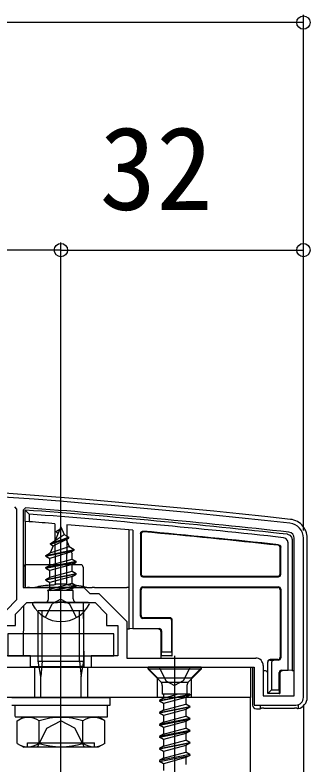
# Model space of a CAD drawing. Units: millimetres, scale not verified. Extents: x -875 to 875, y -1299 to 1293.
# Drawn here: x -561.1 to -522.1, y 908.4 to 1007.2 of the extents above; entities that cross this region are included whole.
import ezdxf
from ezdxf.enums import TextEntityAlignment as Align

# ---------------------------------------------------------------- set-up
doc = ezdxf.new("R2010")
doc.units = ezdxf.units.MM
doc.header["$LTSCALE"] = 8
for name, color, linetype in [('0-2_YKK_11', 7, 'Continuous'), ('0-3_YKK_12', 2, 'Continuous'), ('0-4_YKK_13', 4, 'Continuous'), ('0-5_YKK_D', 6, 'Continuous'), ('0-7_YSS_K', 3, 'Continuous')]:
    doc.layers.add(name, color=color, linetype=linetype)
doc.styles.add('ＭＳ ゴシック', font='')
doc.styles.get('ＭＳ ゴシック').set_extended_font_data('MS Gothic')

msp = doc.modelspace()

# ---------------------------------------------------------------- linework, layer by layer
at = {"layer": '0-2_YKK_11'}
for p, q in [((-524.2, 917.4), (-524.2, 938.2)), ((-523, 917.2), (-523, 938.2))]:
    msp.add_line(p, q, dxfattribs=at)
for points in [[(-580.7, 922.4), (-563.7, 922.4), (-563.7, 927.197), (-560.8, 930.097), (-560.8, 942.016), (-561.078, 942.315)], [(-559.678, 942.211), (-560, 941.912), (-560, 931.7), (-552, 931.7), (-551.2, 930.9), (-550.003, 930.9), (-546.3, 927.197), (-546.3, 922.4), (-529.3, 922.4)], [(-634, 916.2), (-580.5, 916.2), (-580.5, 921.2), (-559, 921.2), (-559, 922.7), (-562.5, 922.7), (-562.5, 926.7), (-561, 926.7), (-561, 928.2), (-559.5, 929.7), (-555.458, 929.7), (-555.275, 929.82), (-554.725, 929.82), (-554.542, 929.7), (-550.5, 929.7), (-549, 928.2), (-549, 926.7), (-547.5, 926.7), (-547.5, 922.7), (-551, 922.7), (-551, 921.2), (-529.5, 921.2), (-529.5, 916.2), (-524, 916.2)], [(-528.3, 921.4), (-528.3, 917.4), (-524.2, 917.4)]]:
    msp.add_lwpolyline(points, dxfattribs=at)
for centre, radius, start, end in [((-634.278, -53.803), 1000.004, 83.71371, 89.92663), ((-634.279, -53.809), 998.809, 83.71371, 85.71659), ((-525, 938.2), 2, 0, 83.71372), ((-525, 938.2), 0.8, 359.99999, 83.71371), ((-529.3, 921.4), 1, 0.00001, 89.99999), ((-524, 917.2), 1, 270.00001, 359.99999)]:
    msp.add_arc(centre, radius, start, end, dxfattribs=at)
at = {"layer": '0-3_YKK_12'}
for points in [[(-530, 917.2), (-580, 917.2), (-580, 905.2)], [(-580, 507.2), (-580, 496.2), (-530, 496.2), (-530, 917.2)]]:
    msp.add_lwpolyline(points, dxfattribs=at)
at = {"layer": '0-4_YKK_13'}
for p, q in [((-559.7, 940.408), (-559.7, 941.912)), ((-559.2, 941.373), (-559.7, 941.912)), ((-559.2, 940.37), (-559.7, 940.408)), ((-559.2, 941.373), (-559.2, 940.37)), ((-555.792, 940.107), (-555.751, 932.2)), ((-555, 939.7), (-555.747, 937.897)), ((-555, 926.2), (-555, 940.354)), ((-555, 939.7), (-554.576, 938.676)), ((-554.208, 939.98), (-554.249, 932.2)), ((-555.747, 937.897), (-554.576, 938.676)), ((-555.6, 939.01), (-555.346, 938.864)), ((-554.576, 938.676), (-553.95, 938.315)), ((-545.5, 939.24), (-545.5, 926.279)), ((-544.5, 938.822), (-544.5, 933.421)), ((-544.421, 938.736), (-544.421, 933.5)), ((-556.4, 937.42), (-553.95, 938.215)), ((-556.4, 937.52), (-555.747, 937.897)), ((-556.032, 937.208), (-554.301, 938.012)), ((-554.301, 938.012), (-553.95, 938.215)), ((-554.301, 938.012), (-553.93, 937.118)), ((-553.95, 938.215), (-553.95, 938.315)), ((-525, 920.779), (-525, 937.581)), ((-522.5, 917.197), (-522.5, 938.204)), ((-557, 935.93), (-553.25, 936.725)), ((-557, 935.83), (-553.25, 936.625)), ((-556.032, 937.208), (-556.424, 936.263)), ((-556.424, 936.263), (-553.93, 937.118)), ((-556.4, 937.42), (-556.032, 937.208)), ((-553.93, 937.118), (-553.25, 936.725)), ((-553.634, 936.403), (-553.25, 936.625)), ((-553.25, 936.625), (-553.25, 936.725)), ((-526.079, 933.5), (-526.079, 936.964)), ((-526, 933.421), (-526, 937.035)), ((-557, 935.93), (-556.424, 936.263)), ((-557, 935.83), (-557, 935.93)), ((-557, 935.83), (-556.475, 935.527)), ((-553.634, 936.403), (-556.475, 935.527)), ((-556.475, 934.643), (-556.475, 935.527)), ((-553.634, 936.403), (-553.525, 936.139)), ((-553.525, 935.438), (-553.525, 936.139)), ((-552.372, 934.7), (-559.628, 934.7)), ((-553, 935.135), (-557, 934.34)), ((-557, 934.24), (-553, 935.035)), ((-557, 934.34), (-556.475, 934.643)), ((-556.475, 934.643), (-553.525, 935.438)), ((-553.525, 934.732), (-556.475, 933.937)), ((-553.525, 935.438), (-553, 935.135)), ((-553.525, 934.732), (-553, 935.035)), ((-553.525, 933.848), (-553.525, 934.732)), ((-553, 935.035), (-553, 935.135)), ((-559.93, 934.402), (-559.944, 931.825)), ((-557, 934.24), (-557, 934.34)), ((-557, 934.24), (-556.475, 933.937)), ((-557, 932.75), (-553, 933.545)), ((-556.475, 933.053), (-556.475, 933.937)), ((-556.475, 933.053), (-553.525, 933.848)), ((-553.525, 933.848), (-553, 933.545)), ((-552.07, 934.402), (-552.055, 931.7)), ((-553, 933.445), (-557, 932.65)), ((-557, 932.65), (-556.475, 932.347)), ((-553.525, 933.142), (-556.475, 932.347)), ((-553.525, 932.258), (-553.525, 933.142)), ((-544.2, 933.121), (-526.3, 933.121)), ((-544.121, 933.2), (-526.379, 933.2)), ((-559.135, 931.7), (-558.437, 931.7)), ((-551.563, 931.7), (-558.437, 931.7)), ((-556.475, 931.463), (-556.475, 932.347)), ((-556.475, 931.463), (-553.525, 932.258)), ((-556.358, 931.288), (-553, 931.955)), ((-553, 931.855), (-555.855, 931.288)), ((-555.751, 932.2), (-554.249, 932.2)), ((-555.75, 932.086), (-555.751, 932.2)), ((-553.525, 931.552), (-554.506, 931.288)), ((-554.249, 932.2), (-554.25, 932.086)), ((-553.525, 932.258), (-553, 931.955)), ((-553.525, 931.552), (-553, 931.855)), ((-553.525, 931.288), (-553.525, 931.552)), ((-553, 931.855), (-553, 931.955)), ((-552.055, 931.7), (-552.055, 931.692)), ((-551.563, 931.7), (-550.865, 931.7)), ((-550.573, 931.7), (-546.3, 931.7)), ((-546, 931.7), (-546.3, 931.7)), ((-544.2, 931.779), (-526.3, 931.779)), ((-544.121, 931.7), (-526.379, 931.7)), ((-556.779, 931.288), (-556.475, 931.463)), ((-553.365, 931.288), (-556.779, 931.288)), ((-556.635, 930.2), (-556.635, 931.288)), ((-555, 908.132), (-555, 931.132)), ((-553.365, 930.2), (-553.365, 931.288)), ((-544.5, 927.921), (-544.5, 931.479)), ((-544.421, 928), (-544.421, 931.4)), ((-526.079, 931.4), (-526.079, 922.5)), ((-526, 931.479), (-526, 922.421)), ((-551.404, 929.7), (-558.596, 929.7)), ((-557.05, 927.734), (-556.145, 929.549)), ((-555, 930.158), (-556.145, 929.549)), ((-555, 930.158), (-553.855, 929.549)), ((-552.95, 927.734), (-553.855, 929.549)), ((-552.045, 929.7), (-552, 921.2)), ((-559.958, 929.242), (-559.992, 922.7)), ((-552, 928.632), (-558, 928.632)), ((-558, 921.978), (-558, 928.632)), ((-557.46, 921.978), (-557.46, 928.632)), ((-552.54, 921.978), (-552.54, 928.632)), ((-552, 921.978), (-552, 928.632)), ((-540.679, 927.621), (-544.2, 927.621)), ((-540.6, 927.7), (-544.121, 927.7)), ((-540.379, 923.2), (-540.379, 927.321)), ((-545.5, 926.279), (-542.021, 926.279)), ((-541.8, 925.9), (-541.8, 922.7)), ((-541.8, 925.9), (-541.8, 925.9)), ((-541.721, 925.979), (-541.721, 923.2)), ((-541.737, 922.7), (-541.8, 922.7)), ((-541.8, 922.7), (-541.8, 922.4)), ((-541.737, 922.7), (-541.721, 923.2)), ((-541.721, 923.2), (-540.379, 923.2)), ((-540, 922.7), (-540, 890.539)), ((-558, 921.978), (-552, 921.978)), ((-557.675, 919.978), (-558, 921.978)), ((-557.46, 921.978), (-557.675, 919.978)), ((-552.54, 921.978), (-552.325, 919.978)), ((-552.325, 919.978), (-552, 921.978)), ((-527.7, 921.837), (-527.7, 921.9)), ((-526.379, 922.2), (-527.4, 922.2)), ((-527.4, 922.137), (-526.896, 922.121)), ((-527.2, 921.822), (-527.2, 918.2)), ((-526.3, 922.121), (-526.896, 922.121)), ((-563.2, 921.2), (-560, 921.2)), ((-559.084, 921.292), (-552.463, 921.292)), ((-558.5, 921.2), (-558.5, 917.2)), ((-552.166, 921.276), (-552, 921.2)), ((-552, 921.2), (-546.8, 921.2)), ((-551.5, 921.2), (-551.5, 917.2)), ((-542.25, 919.8), (-543.65, 921.2)), ((-536.5, 921.2), (-543.5, 921.2)), ((-543.5, 921.2), (-543.5, 920.95)), ((-536.5, 920.95), (-543.5, 920.95)), ((-543.5, 920.95), (-541.869, 919.319)), ((-542.05, 921.2), (-541.145, 919.385)), ((-541.8, 921.2), (-529.7, 921.2)), ((-536.5, 920.95), (-538.131, 919.319)), ((-537.75, 919.8), (-536.35, 921.2)), ((-536.5, 921.2), (-536.5, 920.95)), ((-529.7, 921.2), (-529.7, 916.199)), ((-528, 920.7), (-528.3, 920.7)), ((-525.9, 920.779), (-525, 920.779)), ((-524.5, 920.763), (-524.5, 920.7)), ((-524.2, 920.7), (-524.5, 920.7)), ((-557.675, 917.2), (-557.675, 919.978)), ((-552.325, 917.2), (-552.325, 919.978)), ((-542.25, 917.2), (-542.25, 919.8)), ((-542.25, 919.8), (-537.75, 919.8)), ((-537.75, 917.2), (-537.75, 919.8)), ((-526.2, 918.2), (-526.2, 920.479)), ((-526.114, 920.394), (-526.114, 920.392)), ((-526.114, 920.392), (-526.114, 917.7)), ((-541.771, 919.2), (-538.229, 919.2)), ((-541.635, 918.754), (-541.635, 917.613)), ((-541.145, 919.385), (-540, 918.776)), ((-538.365, 918.754), (-538.365, 917.613)), ((-527.2, 918.2), (-526.2, 918.2)), ((-526.2, 918.2), (-526.184, 917.7)), ((-526.184, 917.7), (-526.114, 917.7)), ((-561.5, 917.2), (-548.5, 917.2)), ((-548.5, 916.2), (-548.5, 917.2)), ((-542, 916.818), (-538, 917.613)), ((-538, 917.513), (-542, 916.718)), ((-541.475, 917.121), (-542, 916.818)), ((-542, 916.818), (-542, 916.718)), ((-541.475, 916.414), (-542, 916.718)), ((-538, 917.613), (-541.635, 917.613)), ((-541.475, 917.613), (-541.475, 917.121)), ((-541.475, 917.121), (-539.65, 917.613)), ((-538.525, 917.209), (-541.475, 916.414)), ((-538, 917.513), (-538.525, 917.209)), ((-538.525, 917.209), (-538.525, 916.326)), ((-538, 917.613), (-538, 917.513)), ((-561.5, 916.2), (-548.5, 916.2)), ((-561.057, 916.2), (-548.875, 916.2)), ((-561.057, 914.678), (-561.057, 916.2)), ((-542, 915.228), (-538, 916.023)), ((-538, 915.923), (-542, 915.128)), ((-541.475, 916.414), (-541.475, 915.531)), ((-541.475, 915.531), (-538.525, 916.326)), ((-538, 916.023), (-538.525, 916.326)), ((-529.201, 915.7), (-528.7, 915.7)), ((-528.237, 915.792), (-524.163, 915.792)), ((-523.7, 916.246), (-523.7, 915.73)), ((-541.475, 914.824), (-542, 915.128)), ((-538.525, 915.619), (-541.475, 914.824)), ((-541.475, 914.824), (-541.475, 913.941)), ((-541.475, 913.941), (-538.525, 914.736)), ((-538.525, 915.619), (-538.525, 914.736)), ((-538, 914.433), (-538.525, 914.736)), ((-560.774, 914.132), (-559.907, 914.632)), ((-560.774, 911.132), (-560.774, 914.132)), ((-559.907, 914.632), (-550.093, 914.632)), ((-557.887, 911.147), (-557.887, 914.117)), ((-556.854, 913.132), (-555, 914.117)), ((-553.146, 913.132), (-555, 914.117)), ((-552.113, 911.147), (-552.113, 914.117)), ((-549.226, 914.132), (-550.093, 914.632)), ((-549.226, 911.132), (-549.226, 914.132)), ((-538, 914.433), (-542, 913.638)), ((-542, 913.538), (-538, 914.333)), ((-541.475, 913.941), (-542, 913.638)), ((-538.525, 914.029), (-541.475, 913.234)), ((-538, 914.333), (-538.525, 914.029)), ((-538.525, 914.029), (-538.525, 913.146)), ((-538, 914.433), (-538, 914.333)), ((-558.1, 910.632), (-556.854, 913.132)), ((-551.9, 910.632), (-553.146, 913.132)), ((-542, 913.638), (-542, 913.538)), ((-541.475, 913.234), (-542, 913.538)), ((-538, 912.843), (-542, 912.048)), ((-541.475, 913.234), (-541.475, 912.351)), ((-541.475, 912.351), (-538.525, 913.146)), ((-538, 912.843), (-538.525, 913.146)), ((-538, 912.743), (-538.525, 912.439)), ((-538, 912.843), (-538, 912.743)), ((-541.475, 912.351), (-542, 912.048)), ((-542, 912.048), (-542, 911.948)), ((-538.525, 912.439), (-541.475, 911.644)), ((-538.525, 912.439), (-538.525, 911.556)), ((-560.774, 911.132), (-559.907, 910.632)), ((-559.432, 910.632), (-559.432, 911.232)), ((-559.432, 911.232), (-550.568, 911.232)), ((-550.568, 910.632), (-550.568, 911.232)), ((-549.226, 911.132), (-550.093, 910.632)), ((-542, 910.458), (-538, 911.253)), ((-538, 911.153), (-542, 910.358)), ((-541.475, 910.761), (-542, 910.458)), ((-541.475, 911.644), (-541.475, 910.761)), ((-541.475, 910.761), (-538.525, 911.556)), ((-538.525, 910.849), (-541.475, 910.054)), ((-538, 911.253), (-538.525, 911.556)), ((-538, 911.153), (-538.525, 910.849)), ((-538.525, 910.849), (-538.525, 909.966)), ((-538, 911.253), (-538, 911.153)), ((-550.093, 910.632), (-559.907, 910.632)), ((-542, 910.458), (-542, 910.358)), ((-541.475, 910.054), (-542, 910.358)), ((-541.475, 910.054), (-541.475, 909.171)), ((-541.475, 909.171), (-538.525, 909.966)), ((-538, 909.663), (-538.525, 909.966)), ((-538, 909.663), (-542, 908.868)), ((-542, 908.768), (-538, 909.563)), ((-541.475, 909.171), (-542, 908.868)), ((-542, 908.868), (-542, 908.768)), ((-538.525, 909.259), (-541.475, 908.464)), ((-538, 909.563), (-538.525, 909.259)), ((-538.525, 909.259), (-538.525, 908.376)), ((-538, 909.663), (-538, 909.563)), ((-541.475, 908.464), (-542, 908.768)), ((-541.475, 908.464), (-541.475, 907.581))]:
    msp.add_line(p, q, dxfattribs=at)
for points in [[(-559.7, 940.408), (-559.7, 931.7), (-559.427, 931.7)], [(-522.5, 938.204), (-522.512, 938.447), (-522.547, 938.687), (-522.605, 938.922), (-522.687, 939.152), (-522.79, 939.372), (-522.913, 939.58), (-523.057, 939.776), (-523.219, 939.958), (-523.397, 940.121), (-523.591, 940.267), (-523.799, 940.395), (-524.017, 940.5), (-524.244, 940.584), (-524.48, 940.646), (-524.722, 940.685)], [(-555.6, 939.01), (-555.6, 939.11), (-555.133, 939.38)], [(-545.5, 926.279), (-546, 926.263), (-546, 939.285)], [(-544.5, 938.822), (-544.455, 938.98), (-544.334, 939.09), (-544.173, 939.121)], [(-544.094, 939.035), (-544.256, 939.004), (-544.376, 938.894), (-544.421, 938.736)], [(-525.115, 938.716), (-525.116, 938.716), (-525.117, 938.716), (-525.119, 938.716), (-525.121, 938.716), (-525.123, 938.717)], [(-525.115, 938.716), (-524.804, 938.598), (-524.583, 938.351), (-524.5, 938.029)], [(-556.4, 937.42), (-556.4, 937.52), (-553.95, 938.315)], [(-525, 937.581), (-525.08, 937.905), (-525.302, 938.153), (-525.615, 938.268)], [(-524.5, 938.021), (-524.5, 920.763), (-525, 920.779)], [(-526.079, 936.964), (-526.114, 937.105), (-526.21, 937.212), (-526.346, 937.262)], [(-526.267, 937.333), (-526.132, 937.283), (-526.035, 937.175), (-526, 937.035)], [(-553.525, 933.142), (-553, 933.445), (-553, 933.545)], [(-557, 932.65), (-557, 932.75), (-556.475, 933.053)], [(-559.135, 931.7), (-559.194, 931.7), (-559.298, 931.7), (-559.427, 931.7)], [(-555.75, 932.086), (-555.779, 932.06), (-555.861, 932.039), (-555.981, 932.027)], [(-554.019, 932.027), (-554.139, 932.039), (-554.221, 932.06), (-554.25, 932.086)], [(-550.573, 931.7), (-550.702, 931.7), (-550.806, 931.7), (-550.865, 931.7)], [(-540.363, 922.7), (-540.3, 922.7), (-540.3, 927.4)], [(-546, 926.263), (-546, 926.2), (-546.3, 926.2)], [(-540.379, 923.2), (-540.363, 922.7), (-541.737, 922.7)], [(-527.7, 917.7), (-527.7, 921.837), (-527.7, 921.837)], [(-537.95, 921.2), (-538.855, 919.385), (-540, 918.776)], [(-526.184, 917.7), (-527.7, 917.7), (-527.2, 918.2)], [(-561.057, 914.632), (-548.875, 914.632), (-548.875, 916.154)], [(-538, 916.023), (-538, 915.923), (-538.525, 915.619)], [(-528.7, 916.2), (-528.7, 915.7), (-528.535, 915.776)], [(-523.865, 915.79), (-523.904, 915.793), (-523.982, 915.792), (-524.088, 915.791)], [(-541.475, 915.531), (-542, 915.228), (-542, 915.128)], [(-541.475, 911.644), (-542, 911.948), (-538, 912.743)]]:
    msp.add_lwpolyline(points, dxfattribs=at)
for points in [[(-562, 922.7), (-548, 922.7), (-548, 925.6), (-562, 925.6)], [(-580, 921.2), (-530, 921.2), (-530, 917.2), (-580, 917.2)]]:
    msp.add_lwpolyline(points, close=True, dxfattribs=at)
for centre, radius, start, end in [((-634.278, -53.799), 1000.5, 83.71346, 89.92691), ((-634.278, -53.799), 998.5, 83.72398, 85.7166), ((-634.278, -53.799), 998, 83.74923, 85.68567), ((-634.278, -53.799), 997, 85.48491, 85.68133), ((-634.278, -53.799), 997, 84.89134, 85.3936), ((-634.278, -53.799), 997, 83.78064, 84.81476), ((-634.278, -53.799), 996.922, 83.78469, 84.80982), ((-525.2, 938.021), 0.7, 0, 0.69478), ((-544.121, 933.5), 0.3, 180.00157, 269.99843), ((-526.379, 933.5), 0.3, 270.00157, 359.99843), ((-544.2, 933.421), 0.3, 180.00157, 269.99843), ((-526.3, 933.421), 0.3, 270.00157, 359.99843), ((-544.2, 931.479), 0.3, 90.00157, 179.99843), ((-544.121, 931.4), 0.3, 90.00157, 179.99843), ((-526.379, 931.4), 0.3, 0.00157, 89.99843), ((-526.3, 931.479), 0.3, 0.00157, 89.99843), ((-558.596, 929.546), 0.154, 90, 207.28096), ((-557.135, 930.2), 0.5, 270, 0), ((-552.865, 930.2), 0.5, 180, 270), ((-551.404, 929.546), 0.154, 332.71904, 90), ((-555, 931.4), 4.2, 207.28096, 332.71904), ((-544.2, 927.921), 0.3, 180.00157, 269.99843), ((-544.121, 928), 0.3, 180.00157, 269.99843), ((-540.679, 927.321), 0.3, 0.00157, 89.99843), ((-540.6, 927.4), 0.3, 0.00157, 89.99843), ((-542.021, 925.979), 0.3, 0.00157, 89.99843), ((-527.4, 921.9), 0.3, 90, 180), ((-526.379, 922.5), 0.3, 270.00157, 359.99843), ((-526.3, 922.421), 0.3, 270.00157, 359.99843), ((-528, 920.4), 0.3, 0, 90), ((-525.9, 920.479), 0.3, 90.00157, 179.99843), ((-542.435, 918.754), 0.8, 0, 45), ((-537.565, 918.754), 0.8, 135, 180), ((-559.345, 911.966), 2.598, 55.86369, 115.45615), ((-555, 905.01), 9.553, 72.41205, 107.58795), ((-550.655, 911.966), 2.598, 64.54385, 124.13631), ((-559.345, 913.297), 2.598, 244.54385, 304.13631), ((-555, 920.254), 9.553, 252.41205, 287.58795), ((-550.655, 913.297), 2.598, 235.86369, 295.45615)]:
    msp.add_arc(centre, radius, start, end, dxfattribs=at)
for centre, major_axis, ratio, start_param, end_param in [((-559.628, 934.4), (0.303, 0), 0.991228, 1.812309, 3.136357), ((-559.628, 934.4), (0.303, 0), 0.991228, 1.570796, 1.812309), ((-552.372, 934.4), (0.303, 0), 0.991228, 0.005236, 1.570796), ((-555, 931.201), (4.247, 0), 0.2, 1.803805, 2.513565), ((-555, 931.201), (4.247, 0), 0.2, 0.628028, 1.337787), ((-542.1, 925.9), (-0.12, 0.275), 0.999508, 4.300576, 5.870681), ((-527.4, 921.837), (0.215, 0.209), 0.999567, 0.801318, 2.371253), ((-526.896, 921.821), (-0.304, 0.01), 0.986381, 4.744228, 6.314164), ((-552.463, 921.273), (0.3, 0), 0.061143, 0.132833, 1.571054), ((-528, 920.394), (0.213, -0.213), 0.994778, 0.788016, 2.353576), ((-525.815, 920.394), (0.115, 0.277), 0.992623, 0.395324, 1.960884), ((-524.003, 917.203), (1.065, -1.065), 0.99628, 5.698805, 7.06672), ((-529.199, 916.201), (-0.355, -0.355), 0.99628, 5.499651, 7.06672), ((-528.237, 915.773), (0.3, 0), 0.061163, 1.570796, 3.009041), ((-524.163, 915.773), (0.3, 0), 0.061163, 1.320594, 1.570796), ((-524.259, 917.459), (2.691, -1.61), 0.42434, 5.103385, 5.163826)]:
    msp.add_ellipse(centre, major_axis=major_axis, ratio=ratio, start_param=start_param, end_param=end_param, dxfattribs=at)
at = {"layer": '0-5_YKK_D'}
for p, q in [((-523, 939.2), (-523, 1007.2)), ((-523, 1006.2), (-635, 1006.2)), ((-555, 953.2), (-555, 977.2)), ((-555, 953.2), (-555, 977.2)), ((-523, 939.2), (-523, 977.2)), ((-555, 976.2), (-635, 976.2)), ((-555, 976.2), (-523, 976.2)), ((-523, 916.2), (-523, 783.05))]:
    msp.add_line(p, q, dxfattribs=at)
for centre in [(-523, 1006.2), (-555, 976.2), (-555, 976.2), (-523, 976.2)]:
    msp.add_circle(centre, 0.875, dxfattribs=at)
at = {"layer": '0-7_YSS_K'}
msp.add_line((-555, 348.2), (-555, 957.418), dxfattribs=at)

# ---------------------------------------------------------------- texts
at = {"layer": '0-5_YKK_D', "style": 'ＭＳ ゴシック'}
msp.add_text('32', height=11, dxfattribs=at).set_placement((-549.909, 978.2), align=Align.BOTTOM_LEFT)

doc.saveas('drawing.dxf')
